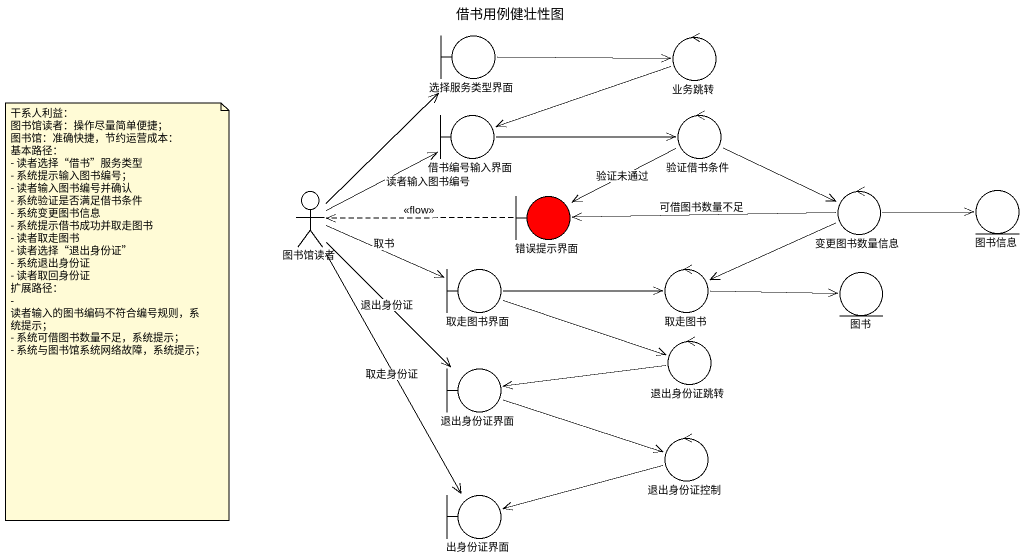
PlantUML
@startuml
title 借书用例健壮性图
boundary 选择服务类型界面
control 业务跳转
boundary 借书编号输入界面
control 验证借书条件
actor 图书馆读者
boundary 错误提示界面 #FF0000
control 变更图书数量信息
entity 图书信息
boundary 取走图书界面
control 取走图书
entity 图书
control 退出身份证跳转
boundary 退出身份证界面
control 退出身份证控制
boundary 出身份证界面
选择服务类型界面 -right-> 业务跳转
业务跳转 -left-> 借书编号输入界面
借书编号输入界面 -right-> 验证借书条件
验证借书条件 -left-> 错误提示界面 : 验证未通过
验证借书条件 -right-> 变更图书数量信息
图书馆读者 -up-> 选择服务类型界面
图书馆读者 -right-> 借书编号输入界面 : 读者输入图书编号
图书馆读者 -right-> 取走图书界面 : 取书
图书馆读者 --> 退出身份证界面 : 退出身份证
图书馆读者 --> 出身份证界面 : 取走身份证
错误提示界面 .left.> 图书馆读者 : <<flow>>
变更图书数量信息 -left-> 错误提示界面 : 可借图书数量不足
变更图书数量信息 -right-> 图书信息
变更图书数量信息 -left-> 取走图书
取走图书界面 -right-> 取走图书
取走图书界面 -right-> 退出身份证跳转
取走图书 -right-> 图书
退出身份证跳转 -left-> 退出身份证界面
退出身份证界面 -right-> 退出身份证控制
退出身份证控制 -left-> 出身份证界面
note as N1
  干系人利益：
  图书馆读者：操作尽量简单便捷；
  图书馆：准确快捷，节约运营成本：
  基本路径：
  - 读者选择“借书”服务类型
  - 系统提示输入图书编号；
  - 读者输入图书编号并确认
  - 系统验证是否满足借书条件
  - 系统变更图书信息
  - 系统提示借书成功并取走图书
  - 读者取走图书
  - 读者选择“退出身份证”
  - 系统退出身份证
  - 读者取回身份证
  扩展路径：
  - 读者输入的图书编码不符合编号规则，系统提示；
  - 系统可借图书数量不足，系统提示；
  - 系统与图书馆系统网络故障，系统提示；
end note
@enduml
